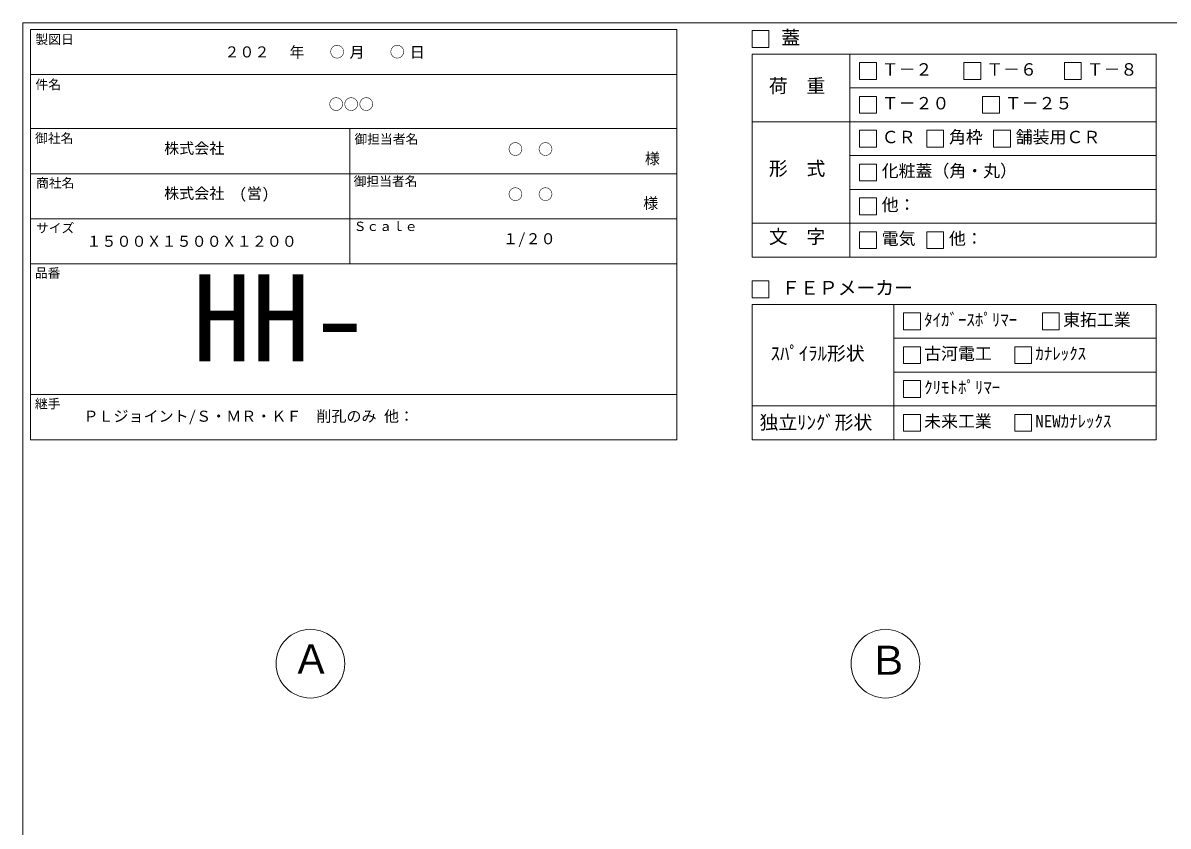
# Model space of a CAD drawing. Units: millimetres, scale not verified. Extents: x -6420 to 6420, y -2665 to 3035.
# Drawn here: x -1740 to 2323, y 185 to 3035 of the extents above; entities that cross this region are included whole.
import ezdxf
from ezdxf.enums import TextEntityAlignment as Align

# ---------------------------------------------------------------- set-up
doc = ezdxf.new("R2010")
doc.units = ezdxf.units.MM
doc.header["$LTSCALE"] = 20
doc.layers.add('0-0_0', color=7, linetype='Continuous')
for name, color, linetype, lineweight in [('0-2_waku', 7, 'Continuous', 18), ('0-3_gaikei', 7, 'Continuous', 18), ('0-D_文字１', 7, 'Continuous', 18)]:
    doc.layers.add(name, color=color, linetype=linetype, lineweight=lineweight)
doc.styles.add('ＭＳ ゴシック', font='')
doc.styles.get('ＭＳ ゴシック').set_extended_font_data('MS Gothic')

msp = doc.modelspace()

# ---------------------------------------------------------------- linework, layer by layer
at = {"layer": '0-2_waku'}
for p, q in [((-1739.51, 3035.05), (-1739.51, -2664.95)), ((-1712.84, 3011.92), (-1712.84, 1555.92)), ((-1712.84, 3011.92), (580.49, 3011.92)), ((-1712.84, 3011.92), (-1712.84, 1555.92)), ((-1712.84, 3011.92), (580.49, 3011.92)), ((-1712.84, 3011.92), (-1712.84, 1555.92)), ((580.49, 3011.92), (580.49, 1555.92)), ((847.16, 2924.22), (2280.49, 2924.22)), ((847.16, 2924.22), (847.16, 2204.22)), ((1194.71, 2924.22), (1194.71, 2204.22)), ((2280.49, 2924.22), (2280.49, 2204.22)), ((-1712.84, 2851.92), (580.49, 2851.92)), ((-1712.84, 2851.92), (580.49, 2851.92)), ((-1712.84, 2851.92), (580.49, 2851.92)), ((-1712.84, 2851.92), (580.49, 2851.92)), ((1194.71, 2804.22), (2280.49, 2804.22)), ((847.16, 2684.22), (2280.49, 2684.22)), ((-1712.84, 2659.92), (580.49, 2659.92)), ((-1712.84, 2659.92), (580.49, 2659.92)), ((-579.51, 2659.92), (-579.51, 2179.92)), ((1194.71, 2564.22), (2280.49, 2564.22)), ((-1712.84, 2499.92), (580.49, 2499.92)), ((1194.71, 2444.22), (2280.49, 2444.22)), ((-1712.84, 2339.92), (580.49, 2339.92)), ((847.16, 2324.22), (2280.49, 2324.22)), ((847.16, 2204.22), (2280.49, 2204.22)), ((-1712.84, 2179.92), (580.49, 2179.92)), ((847.16, 2035.92), (2280.49, 2035.92)), ((847.16, 2035.92), (847.16, 1555.92)), ((1350.91, 2035.92), (1350.91, 1555.92)), ((2280.49, 2035.92), (2280.49, 1555.92)), ((1350.91, 1915.92), (2280.49, 1915.92)), ((1350.91, 1795.92), (2280.49, 1795.92)), ((-1712.84, 1715.92), (580.49, 1715.92)), ((847.16, 1675.92), (2280.49, 1675.92)), ((-1712.84, 1555.92), (580.49, 1555.92)), ((847.16, 1555.92), (2280.49, 1555.92)), ((847.16, 1555.92), (2280.49, 1555.92))]:
    msp.add_line(p, q, dxfattribs=at)
msp.add_lwpolyline([(-1739.51, 3035.05), (6420.49, 3035.05), (6420.49, -2664.95)], dxfattribs=at)
at = {"layer": '0-3_gaikei'}
for centre in [(-719.51, 761.38), (1320.49, 761.38)]:
    msp.add_circle(centre, 121.88, dxfattribs=at)
at = {"layer": '0-D_文字１'}
for p, q in [((847.16, 3007.97), (847.16, 2947.97)), ((847.16, 2947.97), (907.16, 2947.97)), ((1228.45, 2894.22), (1288.45, 2894.22)), ((1228.45, 2894.22), (1228.45, 2834.22)), ((1228.45, 2894.22), (1228.45, 2834.22)), ((1228.45, 2894.22), (1288.45, 2894.22)), ((1228.45, 2894.22), (1228.45, 2834.22)), ((1228.45, 2894.22), (1288.45, 2894.22)), ((1288.45, 2894.22), (1288.45, 2834.22)), ((1288.45, 2894.22), (1288.45, 2834.22)), ((1288.45, 2894.22), (1288.45, 2834.22)), ((1599.23, 2894.22), (1659.23, 2894.22)), ((1599.23, 2894.22), (1599.23, 2834.22)), ((1659.23, 2894.22), (1659.23, 2834.22)), ((1955.5, 2894.22), (2015.5, 2894.22)), ((1955.5, 2894.22), (1955.5, 2834.22)), ((2015.5, 2894.22), (2015.5, 2834.22)), ((1228.45, 2834.22), (1288.45, 2834.22)), ((1228.45, 2834.22), (1288.45, 2834.22)), ((1228.45, 2834.22), (1288.45, 2834.22)), ((1599.23, 2834.22), (1659.23, 2834.22)), ((1955.5, 2834.22), (2015.5, 2834.22)), ((1228.45, 2774.22), (1288.45, 2774.22)), ((1228.45, 2774.22), (1228.45, 2714.22)), ((1288.45, 2774.22), (1288.45, 2714.22)), ((1665.09, 2774.22), (1725.09, 2774.22)), ((1665.09, 2774.22), (1665.09, 2714.22)), ((1725.09, 2774.22), (1725.09, 2714.22)), ((1228.45, 2714.22), (1288.45, 2714.22)), ((1665.09, 2714.22), (1725.09, 2714.22)), ((1228.45, 2654.22), (1288.45, 2654.22)), ((1228.45, 2654.22), (1228.45, 2594.22)), ((1228.45, 2654.22), (1228.45, 2594.22)), ((1288.45, 2654.22), (1288.45, 2594.22)), ((1288.45, 2654.22), (1288.45, 2594.22)), ((1467.11, 2654.22), (1527.11, 2654.22)), ((1467.11, 2654.22), (1467.11, 2594.22)), ((1527.11, 2654.22), (1527.11, 2594.22)), ((1703.78, 2654.22), (1763.78, 2654.22)), ((1703.78, 2654.22), (1703.78, 2594.22)), ((1763.78, 2654.22), (1763.78, 2594.22)), ((1228.45, 2594.22), (1288.45, 2594.22)), ((1228.45, 2594.22), (1288.45, 2594.22)), ((1467.11, 2594.22), (1527.11, 2594.22)), ((1703.78, 2594.22), (1763.78, 2594.22)), ((1228.45, 2534.22), (1228.45, 2474.22)), ((1288.45, 2534.22), (1288.45, 2474.22)), ((1228.45, 2474.22), (1288.45, 2474.22)), ((1228.45, 2414.22), (1288.45, 2414.22)), ((1228.45, 2414.22), (1228.45, 2354.22)), ((1228.45, 2414.22), (1228.45, 2354.22)), ((1288.45, 2414.22), (1288.45, 2354.22)), ((1288.45, 2414.22), (1288.45, 2354.22)), ((1228.45, 2354.22), (1288.45, 2354.22)), ((1228.45, 2354.22), (1288.45, 2354.22)), ((1228.45, 2294.22), (1228.45, 2234.22)), ((1467.11, 2294.22), (1467.11, 2234.22)), ((1228.45, 2234.22), (1288.45, 2234.22)), ((1467.11, 2234.22), (1527.11, 2234.22)), ((847.16, 2119.67), (847.16, 2059.67)), ((847.16, 2059.67), (907.16, 2059.67)), ((1384.65, 2005.92), (1384.65, 1945.92)), ((1877.43, 2005.92), (1937.43, 2005.92)), ((1877.43, 2005.92), (1877.43, 1945.92)), ((1877.43, 2005.92), (1937.43, 2005.92)), ((1877.43, 2005.92), (1877.43, 1945.92)), ((1877.43, 2005.92), (1937.43, 2005.92)), ((1877.43, 2005.92), (1877.43, 1945.92)), ((1937.43, 2005.92), (1937.43, 1945.92)), ((1937.43, 2005.92), (1937.43, 1945.92)), ((1937.43, 2005.92), (1937.43, 1945.92)), ((1384.65, 1945.92), (1444.65, 1945.92)), ((1877.43, 1945.92), (1937.43, 1945.92)), ((1877.43, 1945.92), (1937.43, 1945.92)), ((1877.43, 1945.92), (1937.43, 1945.92)), ((1384.65, 1885.92), (1444.65, 1885.92)), ((1384.65, 1885.92), (1384.65, 1825.92)), ((1444.65, 1885.92), (1444.65, 1825.92)), ((1779.19, 1885.92), (1779.19, 1825.92)), ((1384.65, 1825.92), (1444.65, 1825.92)), ((1779.19, 1825.92), (1839.19, 1825.92)), ((1384.65, 1765.92), (1384.65, 1705.92)), ((1384.65, 1705.92), (1444.65, 1705.92)), ((1384.65, 1645.92), (1444.65, 1645.92)), ((1384.65, 1645.92), (1384.65, 1585.92)), ((1444.65, 1645.92), (1444.65, 1585.92)), ((1779.19, 1645.92), (1839.19, 1645.92)), ((1779.19, 1645.92), (1779.19, 1585.92)), ((1839.19, 1645.92), (1839.19, 1585.92)), ((1384.65, 1585.92), (1444.65, 1585.92)), ((1779.19, 1585.92), (1839.19, 1585.92))]:
    msp.add_line(p, q, dxfattribs=at)
for points in [[(847.16, 3007.97), (907.16, 3007.97), (907.16, 2947.97)], [(847.16, 3007.97), (907.16, 3007.97), (907.16, 2947.97)], [(1228.45, 2654.22), (1288.45, 2654.22), (1288.45, 2594.22)], [(1228.45, 2654.22), (1228.45, 2594.22), (1288.45, 2594.22)], [(1228.45, 2534.22), (1288.45, 2534.22), (1288.45, 2474.22)], [(1228.45, 2414.22), (1288.45, 2414.22), (1288.45, 2354.22)], [(1228.45, 2414.22), (1228.45, 2354.22), (1288.45, 2354.22)], [(1228.45, 2294.22), (1288.45, 2294.22), (1288.45, 2234.22)], [(1467.11, 2294.22), (1527.11, 2294.22), (1527.11, 2234.22)], [(847.16, 2119.67), (907.16, 2119.67), (907.16, 2059.67)], [(1384.65, 2005.92), (1444.65, 2005.92), (1444.65, 1945.92)], [(1779.19, 1885.92), (1839.19, 1885.92), (1839.19, 1825.92)], [(1384.65, 1765.92), (1444.65, 1765.92), (1444.65, 1705.92)]]:
    msp.add_lwpolyline(points, dxfattribs=at)

# ---------------------------------------------------------------- texts
at = {"layer": '0-0_0', "style": 'ＭＳ ゴシック'}
for s, p in [('\u3000\u3000２０２\u3000\u3000\u3000\u3000○\u3000\u3000\u3000○', (-1131.44, 2900.78)), ('○○○', (-654.8, 2715.03)), ('株式会社', (-1238.4, 2558.87)), ('○\u3000○', (-18.8, 2555.48)), ('株式会社\u3000(営)', (-1238.4, 2398.87)), ('○\u3000○', (-18.8, 2395.48))]:
    msp.add_text(s, height=39.1, dxfattribs=at).set_placement(p, align=Align.BOTTOM_LEFT)
at = {"layer": '0-D_文字１', "style": 'ＭＳ ゴシック'}
for s, height, p in [('蓋', 48.88, (951.27, 2944.08)), ('製図日', 33.24, (-1695.15, 2950)), ('\u3000\u3000年\u3000\u3000\u3000月\u3000\u3000\u3000日', 39.1, (-900.43, 2899.85)), ('Ｔ－２', 43.99, (1307.3, 2834.87)), ('Ｔ－６', 43.99, (1678.08, 2834.87)), ('Ｔ－８', 43.99, (2034.36, 2834.87)), ('件名', 33.24, (-1695.15, 2790)), ('荷\u3000重', 48.88, (907.11, 2772.48)), ('Ｔ－２０', 43.99, (1307.3, 2714.87)), ('Ｔ－２５', 43.99, (1743.95, 2714.87)), ('御社名', 33.24, (-1696.45, 2599.32)), ('御担当者名', 33.24, (-563.23, 2596.37)), ('御担当者名', 33.24, (-563.23, 2596.37)), ('ＣＲ', 43.99, (1307.3, 2594.87)), ('角枠', 43.99, (1545.97, 2594.87)), ('舗装用ＣＲ', 43.99, (1782.64, 2594.87)), ('様', 39.1, (467.09, 2522.37)), ('形\u3000式', 48.88, (907.11, 2479.2)), ('化粧蓋（角・丸）', 43.99, (1307.3, 2474.87)), ('商社名', 33.24, (-1692.97, 2440.6)), ('御担当者名', 33.24, (-566.19, 2446.63)), ('様', 39.1, (461.1, 2363.81)), ('他：', 43.99, (1307.3, 2354.87)), ('サイズ', 33.24, (-1692.97, 2280.6)), ('Ｓｃａｌｅ', 33.24, (-566.19, 2286.63)), ('１５００Ｘ１５００Ｘ１２００', 39.1, (-1514.24, 2228.82)), ('１/２０', 39.1, (-36.11, 2237.95)), ('文\u3000字', 48.88, (907.11, 2237.22)), ('電気', 43.99, (1307.3, 2234.87)), ('他：', 43.99, (1545.97, 2234.87)), ('品番', 33.24, (-1696.97, 2121.07)), ('HH-', 307.9, (-1138.54, 1742.37)), ('ＦＥＰメーカー', 48.88, (951.27, 2055.79)), ('ﾀｲｶﾞｰｽﾎﾟﾘﾏｰ', 43.99, (1457.94, 1946.57)), ('東拓工業', 43.99, (1950.72, 1946.57)), ('ｽﾊﾟｲﾗﾙ形状', 48.88, (913.31, 1823.05)), ('古河電工', 43.99, (1457.94, 1826.57)), ('ｶﾅﾚｯｸｽ', 43.99, (1852.48, 1826.57)), ('ｸﾘﾓﾄﾎﾟﾘﾏｰ', 43.99, (1457.94, 1706.57)), ('継手', 33.24, (-1696.97, 1657.07)), ('ＰＬジョイント/Ｓ・ＭＲ・ＫＦ\u3000削孔のみ 他：', 39.1, (-1524.86, 1608.2)), ('独立ﾘﾝｸﾞ形状', 48.88, (873.94, 1578.4)), ('未来工業', 43.99, (1457.94, 1586.57)), ('NEWｶﾅﾚｯｸｽ', 43.99, (1852.48, 1586.57)), ('Ａ', 103.1, (-786.75, 695.54)), ('Ｂ', 103.1, (1260.58, 690.89))]:
    msp.add_text(s, height=height, dxfattribs=at).set_placement(p, align=Align.BOTTOM_LEFT)

doc.saveas('drawing.dxf')
